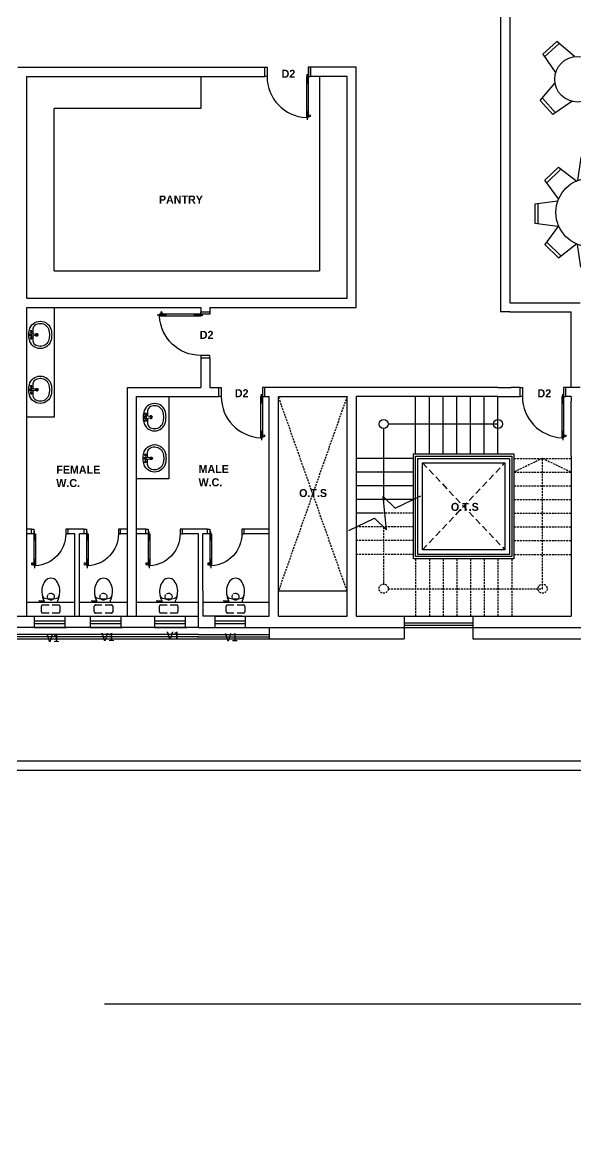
# Model space of a CAD drawing. Header units: inches. Extents: x 478327 to 492265, y -26791 to -22136.
# Drawn here: x 481560 to 482105, y -26791 to -25693 of the extents above; entities that cross this region are included whole.
import ezdxf

# ---------------------------------------------------------------- set-up
doc = ezdxf.new("R2010")
doc.units = ezdxf.units.IN
doc.header["$MEASUREMENT"] = 0
doc.header["$PDMODE"] = 34
doc.linetypes.add('HIDDEN', pattern=[9.525, 6.35, -3.175])
doc.linetypes.add('HIDDEN2', pattern=[0.1875, 0.125, -0.0625])
for name, color, linetype in [('A-DIMENSION', 4, 'Continuous'), ('A-Door', 1, 'Continuous'), ('A-fixt', 6, 'Continuous'), ('A-GLASS', 4, 'Continuous'), ('A-STAIR', 1, 'Continuous'), ('A-WALL', 7, 'Continuous'), ('FITS', 3, 'Continuous'), ('furniture', 201, 'Continuous'), ('HOLE', 2, 'HIDDEN2'), ('I-DOORS', 104, 'Continuous'), ('I-WALL-FULL', 5, 'Continuous'), ('I-WALL-IN', 3, 'Continuous'), ('S_COULMN', 7, 'Continuous'), ('ventilation', 191, 'Continuous')]:
    doc.layers.add(name, color=color, linetype=linetype)
doc.layers.add('I-ANNO-TEXT', color=7, linetype='Continuous', lineweight=18)
doc.styles.add('MICRO', font='')
doc.styles.add('ROMANS', font='romans')
doc.styles.get('MICRO').set_extended_font_data('MicrogrammaSSi', bold=True)
doc.dimstyles.new('DIM 1-100', dxfattribs={"dimtxt": 200, "dimasz": 100, "dimexe": 0.1, "dimexo": 0.4, "dimgap": 100, "dimtad": 0, "dimdec": 0, "dimzin": 0, "dimdsep": 46, "dimtxsty": 'ROMANS', "dimblk": 'TICK', "dimcen": 0.09, "dimse1": 1, "dimse2": 1, "dimclrd": 2, "dimclre": 2, "dimclrt": 1, "dimazin": 0, "dimtfac": 1, "dimtdec": 0, "dimtofl": 0, "dimtmove": 0, "dimatfit": 3, "dimldrblk": 'OBLIQUE', "dimfxl": 0.1, "dimtolj": 1, "dimtzin": 0, "dimarcsym": 0})

# ---------------------------------------------------------------- blocks, each defined once
blk = doc.blocks.new('1D-L080')
at = {"layer": 'A-Door'}
for p, q in [((0.038, 0.767), (0.05, 0.767)), ((0.038, 0.751), (0.05, 0.751)), ((0.05, 0.1), (0.05, 0.799)), ((0.09, 0.799), (0.05, 0.799)), ((0.07, 0.649), (0.07, 0.849)), ((0.09, 0.1), (0.09, 0.799)), ((0.09, 0.699), (0.05, 0.699)), ((0.07, 0.25), (0.07, 0.05)), ((0, 0.1), (0, 0)), ((0.05, 0.1), (0, 0.1)), ((0, 0), (0.05, 0)), ((0.05, 0.2), (0.09, 0.2)), ((0.05, 0), (0.05, 0.1)), ((0.05, 0.1), (0.09, 0.1)), ((0.75, 0.1), (0.8, 0.1)), ((0.75, 0), (0.75, 0.1)), ((0.8, 0), (0.75, 0)), ((0.8, 0.1), (0.8, 0))]:
    blk.add_line(p, q, dxfattribs=at)
blk.add_circle((0.018, 0.759), 0.02, dxfattribs=at)
blk.add_arc((0.05, 0.1), 0.7, 0, 86.7242, dxfattribs=at)
blk = doc.blocks.new('2D-L100')
at = {"layer": 'A-Door'}
for p, q in [((0.038, 1.067), (0.05, 1.067)), ((0.038, 1.051), (0.05, 1.051)), ((0.09, 1.099), (0.05, 1.099)), ((0.05, 0.2), (0.05, 1.099)), ((0.09, 0.999), (0.05, 0.999)), ((0.07, 0.949), (0.07, 1.149)), ((0.09, 0.2), (0.09, 1.099)), ((0.05, 0.3), (0.09, 0.3)), ((0.07, 0.35), (0.07, 0.15)), ((0.05, 0.2), (0, 0.2)), ((0, 0.2), (0, 0)), ((0, 0), (0.05, 0)), ((0.05, 0.2), (0.09, 0.2)), ((0.05, 0), (0.05, 0.2)), ((0.95, 0.2), (1, 0.2)), ((0.95, 0), (0.95, 0.2)), ((1, 0), (0.95, 0)), ((1, 0.2), (1, 0))]:
    blk.add_line(p, q, dxfattribs=at)
blk.add_circle((0.018, 1.059), 0.02, dxfattribs=at)
blk.add_arc((0.05, 0.2), 0.9, 0, 87.4527, dxfattribs=at)
blk = doc.blocks.new('washe02')
at = {"layer": 'A-fixt'}
for p, q in [((-0.024, -0.097), (-0.136, -0.097)), ((0.136, -0.097), (0.024, -0.097)), ((-0.299, -0.247), (-0.299, -0.253)), ((-0.25, -0.247), (-0.25, -0.253)), ((0.25, -0.253), (0.25, -0.247))]:
    blk.add_line(p, q, dxfattribs=at)
for centre in [(-0.073, -0.049), (0, -0.049), (0.073, -0.049)]:
    blk.add_circle(centre, 0.0195, dxfattribs=at)
for centre, radius, start, end in [((-0.056, -0.249), 0.243, 102.5792, 179.3394), ((-0.056, -0.249), 0.195, 145.7108, 179.3394), ((-0.136, -0.195), 0.0973, 90, 145.7108), ((0, -0.5), 0.5, 90, 102.5792), ((0, -0.049), 0.0292, 0, 180), ((0.941, 0.028), 0.973, 184.5022, 191.8586), ((0, -0.172), 0.0292, 123.7169, 56.2831), ((0, -0.172), 0.0195, 136.5893, 43.4107), ((0, -0.172), 0.0114, 180, 0), ((0, -0.5), 0.5, 77.4208, 90), ((-0.941, 0.028), 0.973, 348.1414, 355.4978), ((0.056, -0.249), 0.243, 0.6606, 77.4208), ((0.136, -0.195), 0.0973, 34.2892, 90), ((0.056, -0.249), 0.195, 0.6606, 34.2892), ((-0.056, -0.251), 0.243, 180.6606, 257.4208), ((-0.056, -0.251), 0.195, 180.6606, 257.4208), ((0, 0), 0.451, 257.4208, 270), ((0, 0), 0.451, 270, 282.5792), ((0.056, -0.251), 0.195, 282.5792, 359.3394), ((0.056, -0.251), 0.243, 282.5792, 359.3394), ((0, -0.25), 0.299, 0, 0.6606), ((0, -0.25), 0.299, 359.3394, 360), ((0, 0), 0.5, 257.4208, 270), ((0, 0), 0.5, 270, 282.5792)]:
    blk.add_arc(centre, radius, start, end, dxfattribs=at)
blk = doc.blocks.new('A$C15473981')
at = {"layer": 'furniture'}
for p, q in [((-0.989, 0.702), (-0.694, 0.99)), ((-0.694, 0.99), (-0.295, 0.68)), ((-0.206, 1.198), (-0.274, 0.698)), ((-0.214, 1.129), (0.216, 1.129)), ((0.207, 1.198), (-0.206, 1.198)), ((0.276, 0.698), (0.207, 1.198)), ((0.694, 0.99), (0.295, 0.68)), ((0.989, 0.702), (0.694, 0.99)), ((-0.639, 0.947), (-0.947, 0.647)), ((0.639, 0.947), (0.947, 0.647)), ((-0.689, 0.296), (-0.989, 0.702)), ((0.689, 0.296), (0.989, 0.702)), ((-0.707, 0.249), (-1.207, 0.18)), ((0.697, 0.273), (1.197, 0.205)), ((-1.207, 0.18), (-1.207, -0.232)), ((-1.139, -0.241), (-1.139, 0.189)), ((1.128, -0.217), (1.128, 0.213)), ((1.197, 0.205), (1.197, -0.208)), ((-1.207, -0.232), (-0.707, -0.301)), ((1.197, -0.208), (0.697, -0.277)), ((-0.689, -0.296), (-0.989, -0.702)), ((0.689, -0.296), (0.989, -0.702)), ((-0.989, -0.702), (-0.694, -0.99)), ((-0.639, -0.947), (-0.947, -0.647)), ((-0.694, -0.99), (-0.295, -0.68)), ((-0.206, -1.198), (-0.274, -0.698)), ((0.276, -0.698), (0.207, -1.198)), ((0.694, -0.99), (0.295, -0.68)), ((0.639, -0.947), (0.947, -0.647)), ((0.989, -0.702), (0.694, -0.99)), ((-0.214, -1.129), (0.216, -1.129)), ((0.207, -1.198), (-0.206, -1.198))]:
    blk.add_line(p, q, dxfattribs=at)
at = {"layer": 'S_COULMN'}
blk.add_circle((0, 0), 0.75, dxfattribs=at)
blk = doc.blocks.new('A$C116E3A92')
at = {"layer": 'furniture'}
for p, q in [((-0.791, 0.392), (-1.083, 0.1)), ((-1.04, 0.045), (-0.736, 0.349)), ((-0.389, 0.087), (-0.791, 0.392)), ((-0.2, 0.09), (0.202, 0.395)), ((0.451, 0.049), (0.148, 0.353)), ((0.202, 0.395), (0.494, 0.104)), ((-1.083, 0.1), (-0.778, -0.302)), ((0.494, 0.104), (0.189, -0.299)), ((-0.789, -0.499), (-1.094, -0.901)), ((0.2, -0.502), (0.505, -0.904)), ((-1.094, -0.901), (-0.802, -1.192)), ((-0.747, -1.15), (-1.051, -0.846)), ((-0.802, -1.192), (-0.4, -0.887)), ((0.213, -1.196), (-0.189, -0.891)), ((0.159, -1.153), (0.462, -0.849)), ((0.505, -0.904), (0.213, -1.196))]:
    blk.add_line(p, q, dxfattribs=at)
at = {"layer": 'S_COULMN'}
blk.add_circle((-0.294, -0.404), 0.5, dxfattribs=at)
blk = doc.blocks.new('TICK')
for p, q in [((0, 1), (0, -1)), ((0.707, 0.707), (-0.707, -0.707)), ((1, 0), (-1, 0))]:
    blk.add_line(p, q)
blk = doc.blocks.new('*D162')
at = {"layer": 'Defpoints', "color": 0, "transparency": 16777216}
for p in [(478940.9, -26429.1, 6.9), (482950.6, -26429.1, 6.9), (482950.6, -26659.6)]:
    blk.add_point(p, dxfattribs=at)
at = {"layer": 'I-WALL-IN', "color": 2, "lineweight": -2, "transparency": 16777216}
for p, q in [((479040.9, -26659.6), (480250.5, -26659.6)), ((482850.6, -26659.6), (481641, -26659.6))]:
    blk.add_line(p, q, dxfattribs=at)
at = {"layer": 'I-WALL-IN', "color": 2, "lineweight": -2, "transparency": 16777216, "xscale": 100, "yscale": 100, "zscale": 100, "rotation": 180}
blk.add_blockref('TICK', (478940.9, -26659.6), dxfattribs=at)
at = {"layer": 'I-WALL-IN', "color": 2, "lineweight": -2, "transparency": 16777216, "xscale": 100, "yscale": 100, "zscale": 100}
blk.add_blockref('TICK', (482950.6, -26659.6), dxfattribs=at)
at = {"layer": 'I-WALL-IN', "color": 1, "transparency": 16777216, "insert": (480945.8, -26659.6), "char_height": 200, "attachment_point": 5, "style": 'ROMANS'}
blk.add_mtext('\\A1;334\'-2"', dxfattribs=at)
blk = doc.blocks.new('_Oblique')
at = {"color": 0, "linetype": 'ByBlock', "lineweight": -2}
blk.add_line((-0.5, -0.5), (0.5, 0.5), dxfattribs=at)

msp = doc.modelspace()

# ---------------------------------------------------------------- linework, layer by layer
for p, q in [((478952.15, -26420.139, 6.93), (482939.065, -26420.139, 6.93)), ((478940.9, -26429.139, 6.93), (482950.626, -26429.139, 6.93))]:
    msp.add_line(p, q)
at = {"layer": 'A-DIMENSION', "color": 8}
for p, q in [((481186.626, -26277.639, 6.93), (481733.376, -26277.639, 6.93)), ((481935.855, -26288.889, 6.93), (481935.855, -26300.139, 6.93)), ((482003.355, -26288.889, 6.93), (482003.355, -26300.139, 6.93)), ((481733.376, -26300.139, 6.93), (481935.855, -26300.139, 6.93)), ((482003.355, -26300.139, 6.93), (482293.626, -26300.139, 6.93))]:
    msp.add_line(p, q, dxfattribs=at)
at = {"layer": 'A-Door'}
msp.add_line((481812.126, -26252.889, 6.93), (481879.626, -26252.889, 6.93), dxfattribs=at)
at = {"layer": 'A-fixt'}
for p, q in [((481735.626, -25746.639, 6.93), (481735.626, -25778.139, 6.93)), ((481852.626, -25746.639, 6.93), (481852.626, -25906.389, 6.93)), ((481735.626, -25778.139, 6.93), (481591.625, -25778.139, 6.93)), ((481591.625, -25937.889, 6.93), (481591.625, -25778.139, 6.93)), ((481852.626, -25778.139, 6.93), (481852.626, -25937.889, 6.93)), ((481591.625, -25937.889, 6.93), (481852.626, -25937.889, 6.93)), ((481591.625, -25973.889, 6.93), (481591.625, -26081.889, 6.93)), ((481704.125, -26061.639, 6.93), (481704.125, -26142.639, 6.93)), ((481591.625, -26081.889, 6.93), (481564.625, -26081.889, 6.93)), ((481704.125, -26142.639, 6.93), (481672.625, -26142.639, 6.93))]:
    msp.add_line(p, q, dxfattribs=at)
at = {"layer": 'A-GLASS'}
for p, q in [((481935.855, -26277.639, 6.93), (482003.355, -26277.639, 6.93)), ((481935.855, -26284.389, 6.93), (482003.355, -26284.389, 6.93)), ((481733.376, -26288.889, 6.93), (481045.037, -26288.889, 6.93)), ((481733.376, -26295.639, 6.93), (481045.037, -26295.639, 6.93)), ((481733.376, -26288.889, 6.93), (481733.376, -26288.889, 6.93)), ((481733.376, -26288.889, 6.93), (481802.937, -26288.889, 6.93)), ((481733.376, -26295.639, 6.93), (481802.937, -26295.639, 6.93)), ((481802.937, -26288.889, 6.93), (481802.937, -26300.139, 6.93)), ((481935.855, -26286.639, 6.93), (482003.355, -26286.639, 6.93)), ((481935.855, -26288.889, 6.93), (482003.355, -26288.889, 6.93)), ((481733.376, -26297.889, 6.93), (481045.037, -26297.889, 6.93)), ((481045.037, -26300.14, 6.93), (481733.376, -26300.139, 6.93)), ((481732.382, -26297.889, 6.93), (481802.937, -26297.889, 6.93)), ((481733.376, -26300.139, 6.93), (481802.937, -26300.139, 6.93))]:
    msp.add_line(p, q, dxfattribs=at)
at = {"layer": 'A-STAIR', "color": 8, "linetype": 'HIDDEN', "ltscale": 0.3}
for p, q in [((481879.626, -26252.889, 6.93), (481812.126, -26061.639, 6.93)), ((481879.626, -26061.639, 6.93), (481812.126, -26252.889, 6.93))]:
    msp.add_line(p, q, dxfattribs=at)
at = {"layer": 'A-STAIR'}
for p, q in [((481947.126, -26117.89, 6.93), (481947.126, -26061.639, 6.93)), ((481960.626, -26117.89, 6.93), (481960.626, -26061.639, 6.93)), ((481974.126, -26117.89, 6.93), (481974.126, -26061.639, 6.93)), ((481987.626, -26117.89, 6.93), (481987.626, -26061.639, 6.93)), ((482001.126, -26117.89, 6.93), (482001.126, -26061.639, 6.93)), ((482014.626, -26117.89, 6.93), (482014.626, -26061.639, 6.93)), ((482028.126, -26117.89, 6.93), (482028.126, -26061.639, 6.93)), ((481944.876, -26122.389, 6.93), (481888.626, -26122.389, 6.93)), ((481944.876, -26135.889, 6.93), (481888.626, -26135.889, 6.93)), ((481944.876, -26149.389, 6.93), (481888.626, -26149.389, 6.93)), ((481944.876, -26162.889, 6.93), (481888.626, -26162.889, 6.93)), ((481915.626, -26176.389, 6.93), (481888.626, -26176.389, 6.93))]:
    msp.add_line(p, q, dxfattribs=at)
at = {"layer": 'A-STAIR', "color": 8, "linetype": 'HIDDEN'}
for p, q in [((481953.876, -26126.89, 6.93), (482034.876, -26212.389, 6.93)), ((481953.876, -26212.389, 6.93), (482034.876, -26126.89, 6.93))]:
    msp.add_line(p, q, dxfattribs=at)
at = {"layer": 'A-STAIR', "linetype": 'HIDDEN', "ltscale": 0.3}
for p, q in [((482043.876, -26122.389, 6.93), (482100.126, -26122.389, 6.93)), ((482072.001, -26250.639, 6.93), (482072.001, -26122.389, 6.93)), ((482072.001, -26122.389, 6.93), (482100.126, -26135.889, 6.93)), ((482043.876, -26135.889, 6.93), (482100.126, -26135.889, 6.93)), ((482043.876, -26149.389, 6.93), (482100.126, -26149.389, 6.93)), ((482043.876, -26162.889, 6.93), (482100.126, -26162.889, 6.93)), ((481944.876, -26176.389, 6.93), (481916.751, -26176.389, 6.93)), ((482043.876, -26176.389, 6.93), (482100.126, -26176.389, 6.93)), ((481944.876, -26189.889, 6.93), (481888.626, -26189.889, 6.93)), ((482043.876, -26189.889, 6.93), (482100.126, -26189.889, 6.93)), ((481944.876, -26203.389, 6.93), (481888.626, -26203.389, 6.93)), ((482043.876, -26203.389, 6.93), (482100.126, -26203.389, 6.93)), ((481944.876, -26216.889, 6.93), (481888.626, -26216.889, 6.93)), ((482043.876, -26216.889, 6.93), (482100.126, -26216.889, 6.93)), ((481947.126, -26221.389, 6.93), (481947.126, -26277.64, 6.93)), ((481960.626, -26221.389, 6.93), (481960.626, -26277.64, 6.93)), ((481974.126, -26221.389, 6.93), (481974.126, -26277.64, 6.93)), ((481987.626, -26221.389, 6.93), (481987.626, -26277.64, 6.93)), ((482001.126, -26221.389, 6.93), (482001.126, -26277.64, 6.93)), ((482014.626, -26221.389, 6.93), (482014.626, -26277.64, 6.93)), ((482028.126, -26221.389, 6.93), (482028.126, -26277.64, 6.93)), ((482041.626, -26221.389, 6.93), (482041.626, -26277.64, 6.93)), ((481920.126, -26250.639, 6.93), (482072.001, -26250.639, 6.93))]:
    msp.add_line(p, q, dxfattribs=at)
at = {"layer": 'A-STAIR', "elevation": 6.93}
for points in [[(481915.626, -26093.14), (481915.626, -26165)], [(482028.126, -26088.64), (481920.126, -26088.64)], [(481881.324, -26193.395), (481906.609, -26181.258), (481918.368, -26192.756), (481915.135, -26160.023), (481926.893, -26171.521), (481952.179, -26159.384)]]:
    msp.add_lwpolyline(points, dxfattribs=at)
for points in [[(482043.876, -26117.89), (482043.876, -26221.389), (481944.876, -26221.389), (481944.876, -26117.89)], [(482041.626, -26120.14), (482041.626, -26219.139), (481947.126, -26219.139), (481947.126, -26120.14)], [(482039.376, -26122.39), (482039.376, -26216.889), (481949.376, -26216.889), (481949.376, -26122.39)], [(482034.876, -26126.89), (482034.876, -26212.389), (481953.876, -26212.389), (481953.876, -26126.89)]]:
    msp.add_lwpolyline(points, close=True, dxfattribs=at)
at = {"layer": 'A-STAIR', "linetype": 'HIDDEN', "ltscale": 0.3, "elevation": 6.93}
for points in [[(482072.001, -26122.389), (482043.876, -26135.889)], [(481915.626, -26190.075), (481915.626, -26246.139)]]:
    msp.add_lwpolyline(points, dxfattribs=at)
at = {"layer": 'A-STAIR'}
for centre in [(481915.626, -26088.64, 6.93), (482028.126, -26088.64, 6.93)]:
    msp.add_circle(centre, 4.5, dxfattribs=at)
at = {"layer": 'A-STAIR', "linetype": 'HIDDEN', "ltscale": 0.3}
for centre in [(481915.626, -26250.639, 6.93), (482072.001, -26250.639, 6.93)]:
    msp.add_circle(centre, 4.5, dxfattribs=at)
at = {"layer": 'A-WALL'}
for p, q in [((481879.626, -26277.639, 6.93), (481879.626, -26061.639, 6.93)), ((482028.126, -26061.639, 6.93), (481888.626, -26061.639, 6.93)), ((481888.626, -26061.639, 6.93), (481888.626, -26255.139, 6.93)), ((482100.126, -26061.639, 6.93), (482094.958, -26061.639, 6.93)), ((482100.126, -26061.639, 6.93), (482100.126, -26066.139, 6.93)), ((481888.626, -26084.139, 6.93), (481888.626, -26277.639, 6.93)), ((481888.626, -26084.139, 6.93), (481888.626, -26277.639, 6.93))]:
    msp.add_line(p, q, dxfattribs=at)
at = {"layer": 'FITS', "color": 6}
for p, q in [((481576.841, -26262.427, 6.93), (481579.508, -26262.645, 6.93)), ((481576.841, -26263.566, 6.93), (481579.508, -26263.348, 6.93)), ((481579.508, -26262.645, 6.93), (481579.508, -26262.996, 6.93)), ((481579.985, -26262.778, 6.93), (481579.508, -26262.778, 6.93)), ((481579.508, -26263.348, 6.93), (481579.508, -26262.996, 6.93)), ((481579.985, -26263.215, 6.93), (481579.508, -26263.215, 6.93)), ((481581.037, -26263.771, 6.93), (481579.701, -26263.771, 6.93)), ((481579.701, -26264.051, 6.93), (481579.701, -26263.771, 6.93)), ((481580.2, -26263.393, 6.93), (481580.2, -26263.771, 6.93)), ((481580.518, -26263.385, 6.93), (481580.518, -26263.771, 6.93)), ((481581.037, -26264.051, 6.93), (481581.037, -26263.771, 6.93)), ((481581.814, -26264.051, 6.93), (481581.748, -26262.811, 6.93)), ((481594.709, -26262.81, 6.93), (481594.642, -26264.051, 6.93)), ((481628.614, -26262.427, 6.93), (481631.28, -26262.645, 6.93)), ((481628.614, -26263.566, 6.93), (481631.28, -26263.348, 6.93)), ((481631.28, -26262.645, 6.93), (481631.28, -26262.996, 6.93)), ((481631.758, -26262.778, 6.93), (481631.28, -26262.778, 6.93)), ((481631.28, -26263.348, 6.93), (481631.28, -26262.996, 6.93)), ((481631.758, -26263.215, 6.93), (481631.28, -26263.215, 6.93)), ((481632.809, -26263.771, 6.93), (481631.474, -26263.771, 6.93)), ((481631.474, -26264.051, 6.93), (481631.474, -26263.771, 6.93)), ((481631.972, -26263.393, 6.93), (481631.972, -26263.771, 6.93)), ((481632.29, -26263.385, 6.93), (481632.29, -26263.771, 6.93)), ((481632.809, -26264.051, 6.93), (481632.809, -26263.771, 6.93)), ((481633.587, -26264.051, 6.93), (481633.52, -26262.811, 6.93)), ((481646.481, -26262.81, 6.93), (481646.414, -26264.051, 6.93)), ((481692.739, -26262.427, 6.93), (481695.405, -26262.645, 6.93)), ((481692.739, -26263.566, 6.93), (481695.405, -26263.348, 6.93)), ((481695.405, -26262.645, 6.93), (481695.405, -26262.996, 6.93)), ((481695.883, -26262.778, 6.93), (481695.405, -26262.778, 6.93)), ((481695.405, -26263.348, 6.93), (481695.405, -26262.996, 6.93)), ((481695.883, -26263.215, 6.93), (481695.405, -26263.215, 6.93)), ((481696.935, -26263.771, 6.93), (481695.599, -26263.771, 6.93)), ((481695.599, -26264.051, 6.93), (481695.599, -26263.771, 6.93)), ((481696.097, -26263.393, 6.93), (481696.097, -26263.771, 6.93)), ((481696.415, -26263.385, 6.93), (481696.415, -26263.771, 6.93)), ((481696.935, -26264.051, 6.93), (481696.935, -26263.771, 6.93)), ((481697.712, -26264.051, 6.93), (481697.645, -26262.811, 6.93)), ((481710.607, -26262.81, 6.93), (481710.54, -26264.051, 6.93)), ((481758.516, -26262.43), (481761.182, -26262.647)), ((481758.516, -26263.568), (481761.182, -26263.35)), ((481761.182, -26262.647), (481761.182, -26262.999)), ((481761.66, -26262.781), (481761.182, -26262.781)), ((481761.182, -26263.35), (481761.182, -26262.999)), ((481761.66, -26263.217), (481761.182, -26263.217)), ((481762.711, -26263.773), (481761.376, -26263.773)), ((481761.376, -26264.053), (481761.376, -26263.773)), ((481761.874, -26263.396), (481761.874, -26263.773)), ((481762.192, -26263.388), (481762.192, -26263.773)), ((481762.711, -26264.053), (481762.711, -26263.773)), ((481763.489, -26264.053), (481763.422, -26262.814)), ((481776.383, -26262.812), (481776.316, -26264.053)), ((481564.625, -26264.051, 6.93), (481611.875, -26264.051, 6.93)), ((481616.6, -26264.051, 6.93), (481663.85, -26264.051, 6.93)), ((481672.625, -26264.051, 6.93), (481733.376, -26264.051, 6.93)), ((481737.876, -26264.053), (481787.902, -26264.053)), ((481737.876, -26264.053), (481798.627, -26264.053)), ((481792.177, -26264.056), (481803.126, -26264.056))]:
    msp.add_line(p, q, dxfattribs=at)
at = {"layer": 'FITS', "color": 6, "linetype": 'HIDDEN', "elevation": 6.93}
for points in [[(481595.952, -26274.606), (481580.099, -26274.606, -0.41421356), (481578.966, -26273.474), (481578.966, -26267.812, -0.41421356), (481580.099, -26266.68), (481595.952, -26266.68, -0.41421356), (481597.085, -26267.812), (481597.085, -26273.474, -0.41421356)], [(481647.927, -26274.606), (481632.074, -26274.606, -0.41421356), (481630.941, -26273.474), (481630.941, -26267.812, -0.41421356), (481632.074, -26266.68), (481647.927, -26266.68, -0.41421356), (481649.06, -26267.812), (481649.06, -26273.474, -0.41421356)], [(481712.053, -26274.606), (481696.199, -26274.606, -0.41421356), (481695.067, -26273.474), (481695.067, -26267.812, -0.41421356), (481696.199, -26266.68), (481712.053, -26266.68, -0.41421356), (481713.185, -26267.812), (481713.185, -26273.474, -0.41421356)]]:
    msp.add_lwpolyline(points, format="xyb", close=True, dxfattribs=at)
at = {"layer": 'FITS', "color": 6, "linetype": 'HIDDEN'}
msp.add_lwpolyline([(481777.829, -26274.609), (481761.976, -26274.609, -0.41421356), (481760.843, -26273.477), (481760.843, -26267.815, -0.41421356), (481761.976, -26266.682), (481777.829, -26266.682, -0.41421356), (481778.962, -26267.815), (481778.962, -26273.477, -0.41421356)], format="xyb", close=True, dxfattribs=at)
at = {"layer": 'FITS', "color": 6}
for centre in [(481580.349, -26262.996, 6.93), (481632.121, -26262.996, 6.93), (481696.247, -26262.996, 6.93), (481762.023, -26262.999)]:
    msp.add_circle(centre, 0.424, dxfattribs=at)
for centre, radius, start, end in [((481588.228, -26247.229, 6.93), 6.938, 37.452036, 142.299264), ((481640, -26247.229, 6.93), 6.938, 37.452036, 142.299264), ((481704.126, -26247.229, 6.93), 6.938, 37.452036, 142.299264), ((481769.902, -26247.232), 6.938, 37.452036, 142.299264), ((481595.863, -26253.13, 6.93), 16.587, 142.299178, 189.626556), ((481580.62, -26253.057, 6.93), 16.522, 348.995864, 37.452081), ((481647.635, -26253.13, 6.93), 16.587, 142.299178, 189.626556), ((481632.392, -26253.057, 6.93), 16.522, 348.995864, 37.452081), ((481711.761, -26253.13, 6.93), 16.587, 142.299178, 189.626556), ((481696.517, -26253.057, 6.93), 16.522, 348.995864, 37.452081), ((481777.537, -26253.133), 16.587, 142.299178, 189.626556), ((481762.294, -26253.06), 16.522, 348.995864, 37.452081), ((481576.795, -26262.996, 6.93), 0.571, 85.324942, 146.127714), ((481576.795, -26262.996, 6.93), 0.571, 213.872286, 274.675058), ((481599.167, -26254.304, 6.93), 19.723, 184.653458, 198.857889), ((481595.863, -26253.13, 6.93), 16.587, 189.626506, 194.939231), ((481583.271, -26256.49, 6.93), 3.554, 194.939231, 252.983697), ((481582.174, -26260.108, 6.93), 1.766, 198.8579, 231.201722), ((481579.922, -26262.909, 6.93), 1.828, 3.074472, 51.201733), ((481588.228, -26240.292, 6.93), 20.495, 252.983697, 286.780111), ((481593.119, -26256.511, 6.93), 3.554, 286.780111, 344.555572), ((481596.535, -26262.908, 6.93), 1.828, 131.749458, 176.925497), ((481594.141, -26260.226, 6.93), 1.766, 311.749394, 342.433408), ((481570.389, -26252.707, 6.93), 26.68, 342.433311, 352.452539), ((481580.62, -26253.057, 6.93), 16.522, 344.555569, 348.995864), ((481628.567, -26262.996, 6.93), 0.571, 85.324942, 146.127714), ((481628.567, -26262.996, 6.93), 0.571, 213.872286, 274.675058), ((481650.939, -26254.304, 6.93), 19.723, 184.653458, 198.857889), ((481647.635, -26253.13, 6.93), 16.587, 189.626506, 194.939231), ((481635.043, -26256.49, 6.93), 3.554, 194.939231, 252.983697), ((481633.946, -26260.108, 6.93), 1.766, 198.8579, 231.201722), ((481631.694, -26262.909, 6.93), 1.828, 3.074472, 51.201733), ((481640, -26240.292, 6.93), 20.495, 252.983697, 286.780111), ((481644.891, -26256.511, 6.93), 3.554, 286.780111, 344.555572), ((481648.307, -26262.908, 6.93), 1.828, 131.749458, 176.925497), ((481645.914, -26260.226, 6.93), 1.766, 311.749394, 342.433408), ((481622.161, -26252.707, 6.93), 26.68, 342.433311, 352.452539), ((481632.392, -26253.057, 6.93), 16.522, 344.555569, 348.995864), ((481692.692, -26262.996, 6.93), 0.571, 85.324942, 146.127714), ((481692.692, -26262.996, 6.93), 0.571, 213.872286, 274.675058), ((481715.065, -26254.304, 6.93), 19.723, 184.653458, 198.857889), ((481711.761, -26253.13, 6.93), 16.587, 189.626506, 194.939231), ((481699.168, -26256.49, 6.93), 3.554, 194.939231, 252.983697), ((481698.072, -26260.108, 6.93), 1.766, 198.8579, 231.201722), ((481695.82, -26262.909, 6.93), 1.828, 3.074472, 51.201733), ((481704.126, -26240.292, 6.93), 20.495, 252.983697, 286.780111), ((481709.016, -26256.511, 6.93), 3.554, 286.780111, 344.555572), ((481712.432, -26262.908, 6.93), 1.828, 131.749458, 176.925497), ((481710.039, -26260.226, 6.93), 1.766, 311.749394, 342.433408), ((481686.286, -26252.707, 6.93), 26.68, 342.433311, 352.452539), ((481696.517, -26253.057, 6.93), 16.522, 344.555569, 348.995864), ((481758.469, -26262.999), 0.571, 85.324942, 146.127714), ((481758.469, -26262.999), 0.571, 213.872286, 274.675058), ((481780.841, -26254.307), 19.723, 184.653458, 198.857889), ((481764.945, -26256.493), 3.554, 194.939231, 252.983697), ((481763.848, -26260.111), 1.766, 198.8579, 231.201722), ((481761.596, -26262.912), 1.828, 3.074472, 51.201733), ((481769.902, -26240.294), 20.495, 252.983697, 286.780111), ((481774.793, -26256.513), 3.554, 286.780111, 344.555572), ((481778.209, -26262.91), 1.828, 131.749458, 176.925497), ((481775.815, -26260.229), 1.766, 311.749394, 342.433408), ((481752.063, -26252.709), 26.68, 342.433311, 352.452539), ((481762.294, -26253.06), 16.522, 344.555569, 348.995864)]:
    msp.add_arc(centre, radius, start, end, dxfattribs=at)
at = {"layer": 'HOLE', "color": 6}
for centre in [(481588.228, -26258.501, 6.93), (481640, -26258.501, 6.93), (481704.126, -26258.501, 6.93), (481769.902, -26258.504)]:
    msp.add_circle(centre, 3.397, dxfattribs=at)
at = {"layer": 'I-WALL-FULL'}
for p, q in [((481555.625, -25737.639, 6.93), (481798.626, -25737.639, 6.93)), ((481564.625, -25964.889, 6.93), (481564.625, -25746.639, 6.93)), ((481564.625, -25746.639, 6.93), (481798.626, -25746.639, 6.93)), ((481798.626, -25746.639, 6.93), (481798.626, -25737.639, 6.93)), ((481843.626, -25737.639, 6.93), (481843.626, -25746.639, 6.93)), ((481888.626, -25737.639, 6.93), (481843.626, -25737.639, 6.93)), ((481879.626, -25746.639, 6.93), (481843.626, -25746.639, 6.93)), ((481879.626, -25964.889, 6.93), (481879.626, -25746.639, 6.93)), ((481888.626, -25973.889, 6.93), (481888.626, -25737.639, 6.93)), ((481564.625, -25964.889, 6.93), (481879.626, -25964.889, 6.93)), ((481564.625, -26192.139, 6.93), (481564.625, -25973.889, 6.93)), ((481564.625, -25973.889, 6.93), (481735.626, -25973.889, 6.93)), ((481735.626, -25973.889, 6.93), (481735.626, -25978.389, 6.93)), ((481735.626, -25978.389, 6.93), (481744.626, -25978.389, 6.93)), ((481744.626, -25973.889, 6.93), (481888.626, -25973.889, 6.93)), ((481744.626, -25973.889, 6.93), (481744.626, -25978.389, 6.93)), ((481735.626, -26023.389, 6.93), (481744.626, -26023.389, 6.93)), ((481735.626, -26023.389, 6.93), (481735.626, -26052.639, 6.93)), ((481744.626, -26023.389, 6.93), (481744.626, -26052.639, 6.93)), ((481663.625, -26052.639, 6.93), (481735.626, -26052.639, 6.93)), ((481663.625, -26192.139, 6.93), (481663.625, -26052.639, 6.93)), ((481744.626, -26052.639, 6.93), (481753.626, -26052.639, 6.93)), ((481753.626, -26061.639, 6.93), (481753.626, -26052.639, 6.93)), ((482028.126, -26052.639, 6.93), (481798.626, -26052.639, 6.93)), ((481798.626, -26061.639, 6.93), (481798.626, -26052.639, 6.93)), ((482028.126, -26052.639, 6.93), (482040.958, -26052.639, 6.93)), ((482049.958, -26052.639, 6.93), (482040.958, -26052.639, 6.93)), ((482049.958, -26061.639, 6.93), (482049.958, -26052.639, 6.93)), ((482109.126, -26052.639, 6.93), (482094.958, -26052.639, 6.93)), ((482094.958, -26061.639, 6.93), (482094.958, -26052.639, 6.93)), ((481672.625, -26061.639, 6.93), (481753.626, -26061.639, 6.93)), ((481672.625, -26192.139, 6.93), (481672.625, -26061.639, 6.93)), ((481798.626, -26061.639, 6.93), (481803.126, -26061.639, 6.93)), ((481803.126, -26192.139, 6.93), (481803.126, -26061.639, 6.93)), ((481812.126, -26277.639, 6.93), (481812.126, -26061.639, 6.93)), ((481812.126, -26061.639, 6.93), (481879.626, -26061.639, 6.93)), ((482028.126, -26061.639, 6.93), (481888.626, -26061.639, 6.93)), ((482028.126, -26061.639, 6.93), (482040.958, -26061.639, 6.93)), ((482040.958, -26061.639, 6.93), (482049.958, -26061.639, 6.93)), ((482100.126, -26061.639, 6.93), (482094.958, -26061.639, 6.93)), ((482100.126, -26061.639, 6.93), (482094.958, -26061.639, 6.93)), ((482100.126, -26061.639, 6.93), (482100.126, -26066.139, 6.93)), ((482100.126, -26120.139, 6.93), (482100.126, -26066.139, 6.93)), ((482100.126, -26120.139, 6.93), (482100.126, -26277.639, 6.93)), ((481569.125, -26192.139, 6.93), (481564.625, -26192.139, 6.93)), ((481564.625, -26277.639, 6.93), (481564.625, -26192.139, 6.93)), ((481569.125, -26196.639, 6.93), (481564.625, -26196.639, 6.93)), ((481569.125, -26196.639, 6.93), (481569.125, -26192.139, 6.93)), ((481605.125, -26196.639, 6.93), (481605.125, -26192.139, 6.93)), ((481620.875, -26192.139, 6.93), (481605.125, -26192.139, 6.93)), ((481611.875, -26196.639, 6.93), (481605.125, -26196.639, 6.93)), ((481611.875, -26277.639, 6.93), (481611.875, -26196.639, 6.93)), ((481616.375, -26277.639, 6.93), (481616.375, -26196.639, 6.93)), ((481620.875, -26196.639, 6.93), (481616.375, -26196.639, 6.93)), ((481620.875, -26196.639, 6.93), (481620.875, -26192.139, 6.93)), ((481656.875, -26196.639, 6.93), (481656.875, -26192.139, 6.93)), ((481663.625, -26192.139, 6.93), (481656.875, -26192.139, 6.93)), ((481663.625, -26196.639, 6.93), (481656.875, -26196.639, 6.93)), ((481663.625, -26277.639, 6.93), (481663.625, -26192.139, 6.93)), ((481672.625, -26277.639, 6.93), (481672.625, -26192.139, 6.93)), ((481681.625, -26192.139, 6.93), (481672.625, -26192.139, 6.93)), ((481681.625, -26196.639, 6.93), (481672.625, -26196.639, 6.93)), ((481681.625, -26196.639, 6.93), (481681.625, -26192.139, 6.93)), ((481742.377, -26192.139, 6.93), (481717.626, -26192.139, 6.93)), ((481717.626, -26196.639, 6.93), (481717.626, -26192.139, 6.93)), ((481733.376, -26196.639, 6.93), (481717.626, -26196.639, 6.93)), ((481733.376, -26288.889, 6.93), (481733.376, -26196.639, 6.93)), ((481737.876, -26248.389, 6.93), (481737.876, -26196.639, 6.93)), ((481742.377, -26196.639, 6.93), (481737.876, -26196.639, 6.93)), ((481742.377, -26196.639, 6.93), (481742.377, -26192.139, 6.93)), ((481803.126, -26192.139, 6.93), (481778.377, -26192.139, 6.93)), ((481778.377, -26196.639, 6.93), (481778.377, -26192.139, 6.93)), ((481803.126, -26196.639, 6.93), (481778.377, -26196.639, 6.93)), ((481803.126, -26248.389, 6.93), (481803.126, -26192.139, 6.93)), ((481737.876, -26252.889, 6.93), (481737.876, -26248.389, 6.93)), ((481803.126, -26252.889, 6.93), (481803.126, -26248.389, 6.93)), ((481737.876, -26252.889, 6.93), (481737.876, -26277.639, 6.93)), ((481803.126, -26277.639, 6.93), (481803.126, -26252.889, 6.93)), ((481776.126, -26277.639, 6.93), (481737.876, -26277.639, 6.93)), ((481776.126, -26277.639, 6.93), (481803.126, -26277.639, 6.93)), ((481812.126, -26277.639, 6.93), (481879.626, -26277.639, 6.93)), ((481888.626, -26277.639, 6.93), (481935.855, -26277.639, 6.93)), ((481935.855, -26277.639, 6.93), (481935.855, -26288.889, 6.93)), ((482003.355, -26277.639, 6.93), (482100.126, -26277.639, 6.93)), ((482003.355, -26277.639, 6.93), (482003.355, -26288.889, 6.93)), ((481733.376, -26288.889, 6.93), (481935.855, -26288.889, 6.93)), ((482003.355, -26288.889, 6.93), (482293.626, -26288.889, 6.93))]:
    msp.add_line(p, q, dxfattribs=at)
at = {"layer": 'I-WALL-IN'}
for p, q in [((482030.639, -25969.389, 6.93), (482030.639, -25978.389, 6.93)), ((482039.639, -25978.389, 6.93), (482030.639, -25978.389, 6.93)), ((482100.126, -26052.639, 6.93), (482100.126, -25978.389, 6.93))]:
    msp.add_line(p, q, dxfattribs=at)
at = {"layer": 'I-WALL-IN', "elevation": 6.93}
for points in [[(482039.639, -25642.746), (482039.639, -25969.389)], [(482030.639, -25651.746), (482030.639, -25969.389)], [(482039.639, -25969.389), (482109.126, -25969.389)], [(482039.639, -25978.389), (482100.126, -25978.389)]]:
    msp.add_lwpolyline(points, dxfattribs=at)
at = {"layer": 'ventilation'}
for p, q in [((481571.906, -26277.639), (481601.906, -26277.639)), ((481571.906, -26277.639), (481571.906, -26288.889)), ((481571.906, -26282.427), (481601.906, -26282.427)), ((481571.906, -26284.811), (481601.906, -26284.811)), ((481601.906, -26277.639), (481601.906, -26288.889)), ((481626.972, -26277.639), (481656.972, -26277.639)), ((481626.972, -26277.639), (481626.972, -26288.889)), ((481626.972, -26282.427), (481656.972, -26282.427)), ((481626.972, -26284.811), (481656.972, -26284.811)), ((481656.972, -26277.639), (481656.972, -26288.889)), ((481690.244, -26277.639), (481720.244, -26277.639)), ((481690.244, -26277.639), (481690.244, -26288.889)), ((481690.244, -26282.427), (481720.244, -26282.427)), ((481690.244, -26284.811), (481720.244, -26284.811)), ((481720.244, -26277.639), (481720.244, -26288.889)), ((481749.506, -26277.639), (481779.506, -26277.639)), ((481749.506, -26277.639), (481749.506, -26288.889)), ((481749.506, -26282.427), (481779.506, -26282.427)), ((481749.506, -26284.811), (481779.506, -26284.811)), ((481779.506, -26277.639), (481779.506, -26288.889)), ((481571.906, -26288.889), (481601.906, -26288.889)), ((481571.906, -26288.889), (481571.906, -26288.889)), ((481571.906, -26288.889), (481603.67, -26288.889)), ((481571.906, -26288.889), (481571.906, -26288.889)), ((481626.972, -26288.889), (481658.735, -26288.889)), ((481690.244, -26288.889), (481722.008, -26288.889)), ((481749.506, -26288.889), (481781.269, -26288.889))]:
    msp.add_line(p, q, dxfattribs=at)

# ---------------------------------------------------------------- block references
at = {"xscale": 45, "yscale": 45, "zscale": 45}
msp.add_blockref('A$C15473981', (482118.838, -25880.414, 3.812), dxfattribs=at)
at = {"layer": 'A-Door', "yscale": 45, "zscale": 45, "rotation": 180}
for name, p, xscale in [('2D-L100', (481843.626, -25737.639, 6.93), 45), ('1D-L080', (481569.125, -26192.139, 6.93), -45), ('1D-L080', (481620.875, -26192.139, 6.93), -45), ('1D-L080', (481681.625, -26192.139, 6.93), -45), ('1D-L080', (481742.377, -26192.139, 6.93), -45)]:
    msp.add_blockref(name, p, dxfattribs=dict(at, xscale=xscale))
at = {"layer": 'A-fixt', "yscale": 45, "zscale": 45, "rotation": 90}
for p, xscale in [((481566.517, -26000.889, 6.93), -45), ((481566.517, -26054.889, 6.93), -45), ((481679.017, -26081.889, 6.93), 45), ((481679.017, -26122.389, 6.93), -45)]:
    msp.add_blockref('washe02', p, dxfattribs=dict(at, xscale=xscale))
at = {"layer": 'I-DOORS', "yscale": 45, "zscale": 45}
for p, xscale, rotation in [((481744.626, -25978.389, 6.93), -45, 90), ((481798.626, -26052.639, 6.93), 45, 180), ((482094.958, -26052.639, 6.93), 45, 180)]:
    msp.add_blockref('2D-L100', p, dxfattribs=dict(at, xscale=xscale, rotation=rotation))
at = {"layer": 'S_COULMN', "xscale": 45.00000000000062, "yscale": 45.00000000000062, "zscale": 45.00000000000062, "rotation": 267.0503325455494}
msp.add_blockref('A$C116E3A92', (482123.958, -25763.525, 3.812), dxfattribs=at)

# ---------------------------------------------------------------- texts
at = {"layer": 'I-ANNO-TEXT', "style": 'MICRO'}
for s, p in [('PANTRY', (481694.525, -25871.665, 6.93)), ('O.T.S', (481832.454, -26160.503, 6.93)), ('O.T.S', (481981.782, -26174.097, 6.93))]:
    msp.add_text(s, height=7.875, dxfattribs=at).set_placement(p)
at = {"layer": 'I-ANNO-TEXT', "char_height": 7.875, "attachment_point": 1, "style": 'MICRO'}
for s, width, insert in [('{\\fBahnschrift Light|b1|i0|c0|p34;D2}', 7.40993, (481815.209, -25740.038, 6.93)), ('{\\fBahnschrift Light|b1|i0|c0|p34;D2}', 7.40993, (481734.739, -25996.935, 6.93)), ('{\\fBahnschrift Light|b1|i0|c0|p34;D2}', 7.40993, (481769.219, -26054.35, 6.93)), ('{\\fBahnschrift Light|b1|i0|c0|p34;D2}', 7.40993, (482066.995, -26054.452, 6.93)), ('{\\fBahnschrift Light|b1|i0|c0|p34;FEMALE\\PW.C.}', 6039.92579, (481593.534, -26129.634, 6.93)), ('{\\fBahnschrift Light|b1|i0|c0|p34;MALE\\PW.C.}', 6039.92579, (481733.529, -26128.869, 6.93)), ('{\\fBahnschrift Light|b1|i0|c0|p34;V1}', 7.40993, (481583.609, -26295.279, 6.93)), ('{\\fBahnschrift Light|b1|i0|c0|p34;V1}', 7.40993, (481637.735, -26294.343, 6.93)), ('{\\fBahnschrift Light|b1|i0|c0|p34;V1}', 7.40993, (481701.915, -26292.993, 6.93)), ('{\\fBahnschrift Light|b1|i0|c0|p34;V1}', 7.40993, (481759.157, -26294.467, 6.93))]:
    msp.add_mtext_dynamic_manual_height_columns(s, width=width, gutter_width=1.5, heights=[0], dxfattribs=dict(at, insert=insert))

# ---------------------------------------------------------------- dimensions: what is measured, and where the dimension line sits
at = {"layer": 'I-WALL-IN'}
dim = msp.add_linear_dim(base=(482950.626, -26659.624), p1=(478940.9, -26429.139, 6.93), p2=(482950.626, -26429.139, 6.93), dimstyle='DIM 1-100', override={"dimlunit": 4, "dimfxl": 0.18}, dxfattribs=at)
dim.commit()
dim.dimension.update_dxf_attribs({"geometry": '*D162', "text_midpoint": (480945.763, -26659.624)})

doc.saveas('drawing.dxf')
